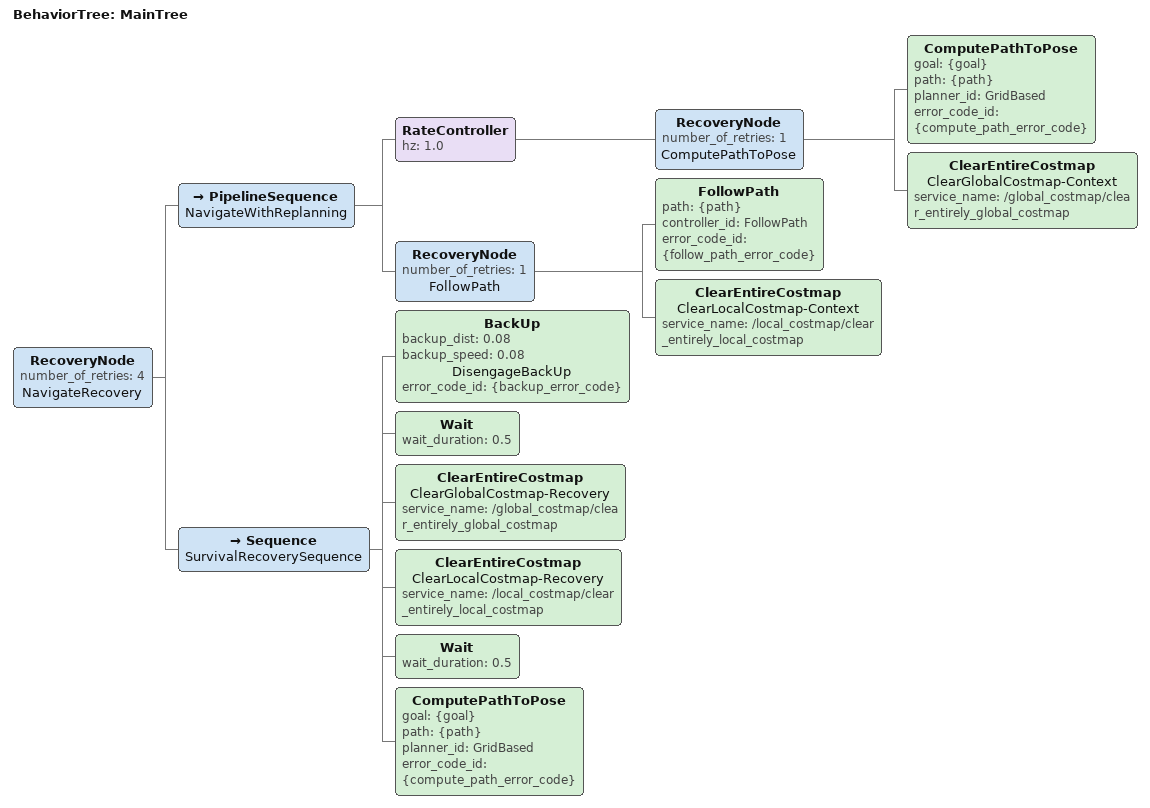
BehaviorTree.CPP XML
<root BTCPP_format="4" main_tree_to_execute="MainTree">
  <BehaviorTree ID="MainTree">
    <RecoveryNode number_of_retries="4" name="NavigateRecovery">

      <!-- Esecuzione Standard: Ripianifica a 1.0Hz e Segui Path -->
      <PipelineSequence name="NavigateWithReplanning">
        <RateController hz="1.0">
          <RecoveryNode number_of_retries="1" name="ComputePathToPose">
            <ComputePathToPose goal="{goal}" path="{path}" planner_id="GridBased" error_code_id="{compute_path_error_code}"/>
            <ClearEntireCostmap name="ClearGlobalCostmap-Context" service_name="/global_costmap/clear_entirely_global_costmap"/>
          </RecoveryNode>
        </RateController>

        <RecoveryNode number_of_retries="1" name="FollowPath">
          <FollowPath path="{path}" controller_id="FollowPath" error_code_id="{follow_path_error_code}"/>
          <ClearEntireCostmap name="ClearLocalCostmap-Context" service_name="/local_costmap/clear_entirely_local_costmap"/>
        </RecoveryNode>
      </PipelineSequence>

      <!-- Sequenza di Sblocco Sopravvivenza (FM-NAV-019: Safe Recovery senza spin cieco) -->
      <Sequence name="SurvivalRecoverySequence">
        <!-- 1. Indietreggia controllato e lento per disimpegno sicuro -->
        <BackUp backup_dist="0.08" backup_speed="0.08" name="DisengageBackUp" error_code_id="{backup_error_code}"/>

        <Wait wait_duration="0.5"/>

        <!-- 2. Pulisci la memoria locale e globale per sbloccare costmap transitorie -->
        <ClearEntireCostmap name="ClearGlobalCostmap-Recovery" service_name="/global_costmap/clear_entirely_global_costmap"/>
        <ClearEntireCostmap name="ClearLocalCostmap-Recovery" service_name="/local_costmap/clear_entirely_local_costmap"/>

        <!-- 3. Breve pausa di stabilizzazione sensoriale (nessun spin cieco fuori dal FoV camera) -->
        <Wait wait_duration="0.5"/>

        <!-- 4. Ricalcola un percorso fresco dallo spazio aggiornato -->
        <ComputePathToPose goal="{goal}" path="{path}" planner_id="GridBased" error_code_id="{compute_path_error_code}"/>
      </Sequence>

    </RecoveryNode>
  </BehaviorTree>
</root>
